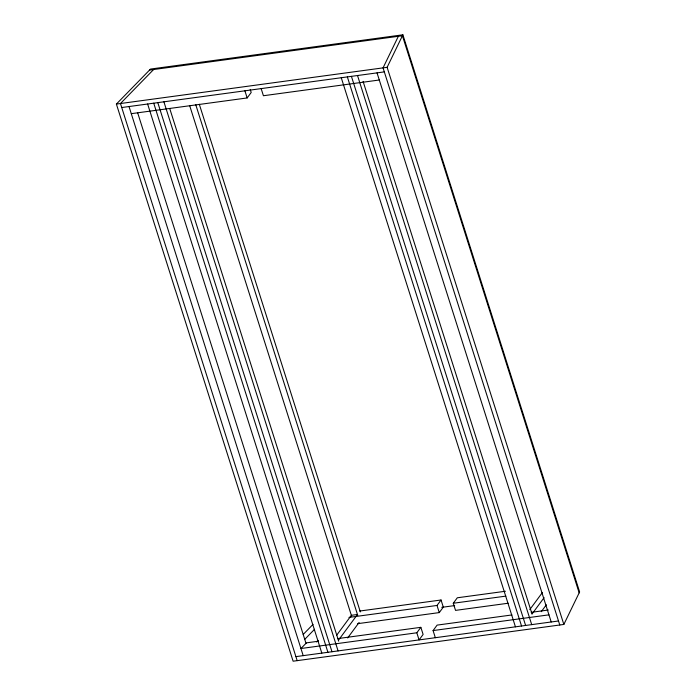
<?xml version="1.0" encoding="UTF-8"?>
<svg xmlns="http://www.w3.org/2000/svg" width="696" height="696" viewBox="0 0 696 696"><rect width="100%" height="100%" fill="white"/><g stroke="black" fill="none" stroke-linecap="round" stroke-linejoin="round"><path stroke-width="1.04" d="M398.356 36.296L383.052 67.877L559.775 624.999M563.847 624.442L387.115 67.321L402.88 34.8L150.536 69.061L116.389 104.078L293.12 661.2L563.847 624.442L579.611 591.922L402.88 34.8M131.283 113.674L247.158 97.945L251.195 92.481L250.221 89.427M336.751 635.091L351.367 615.316L357.466 614.49L338.404 640.285M347.652 637.954L359.092 622.485M416.817 632.786L420.854 627.322L423.116 634.447L419.079 639.92L416.817 632.786L300.942 648.515L306.466 642.852L318.229 641.251M348.966 617.413L437.01 605.459L441.046 599.995L443.308 607.13L439.272 612.593L357.683 623.668M435.339 637.71L433.077 630.576L437.114 625.112L511.952 614.951M508.132 603.241L455.532 610.383L453.27 603.258L457.307 597.786L505.435 591.252M529.743 609.67L542.445 592.47M532.031 613.994L544.098 597.664M541.279 611.671L546.36 604.789M153.607 69.53L120.46 103.521L297.183 660.652M303.204 634.447L313.026 624.382M304.752 639.354L314.566 629.28M316.593 641.973L318.098 640.424M149.544 70.078L402.418 35.748L579.15 592.87M116.389 104.078L387.115 67.321M121.73 107.532L384.322 71.888M379.294 80.005L263.419 95.735L261.157 88.609M359.762 611.036L441.046 599.995M453.27 603.258L505.879 596.115M441.777 607.338L454.662 605.59M337.473 638.641L420.854 627.322M531.196 612.341L548.3 610.018M433.077 630.576L548.953 614.846M295.913 656.633L558.505 620.989M377.032 72.88L551.215 621.98M363.068 81.354L531.988 613.872M357.518 75.525L531.709 624.625M351.419 76.351L525.611 625.452M347.356 76.908L521.539 626.008M341.257 77.734L515.44 626.835M437.01 605.459L439.272 612.593M244.896 90.811L247.158 97.945M199.3 104.252L360.337 611.906M195.733 104.635L357.753 615.403M189.634 105.47L351.654 616.238M169.772 108.672L338.691 641.199M163.899 101.807L338.082 650.908M157.801 102.643L331.983 651.743M153.729 103.191L327.92 652.291M147.63 104.017L321.822 653.118M137.651 112.796L306.031 643.4M129.021 106.549L303.204 655.649"/></g></svg>
